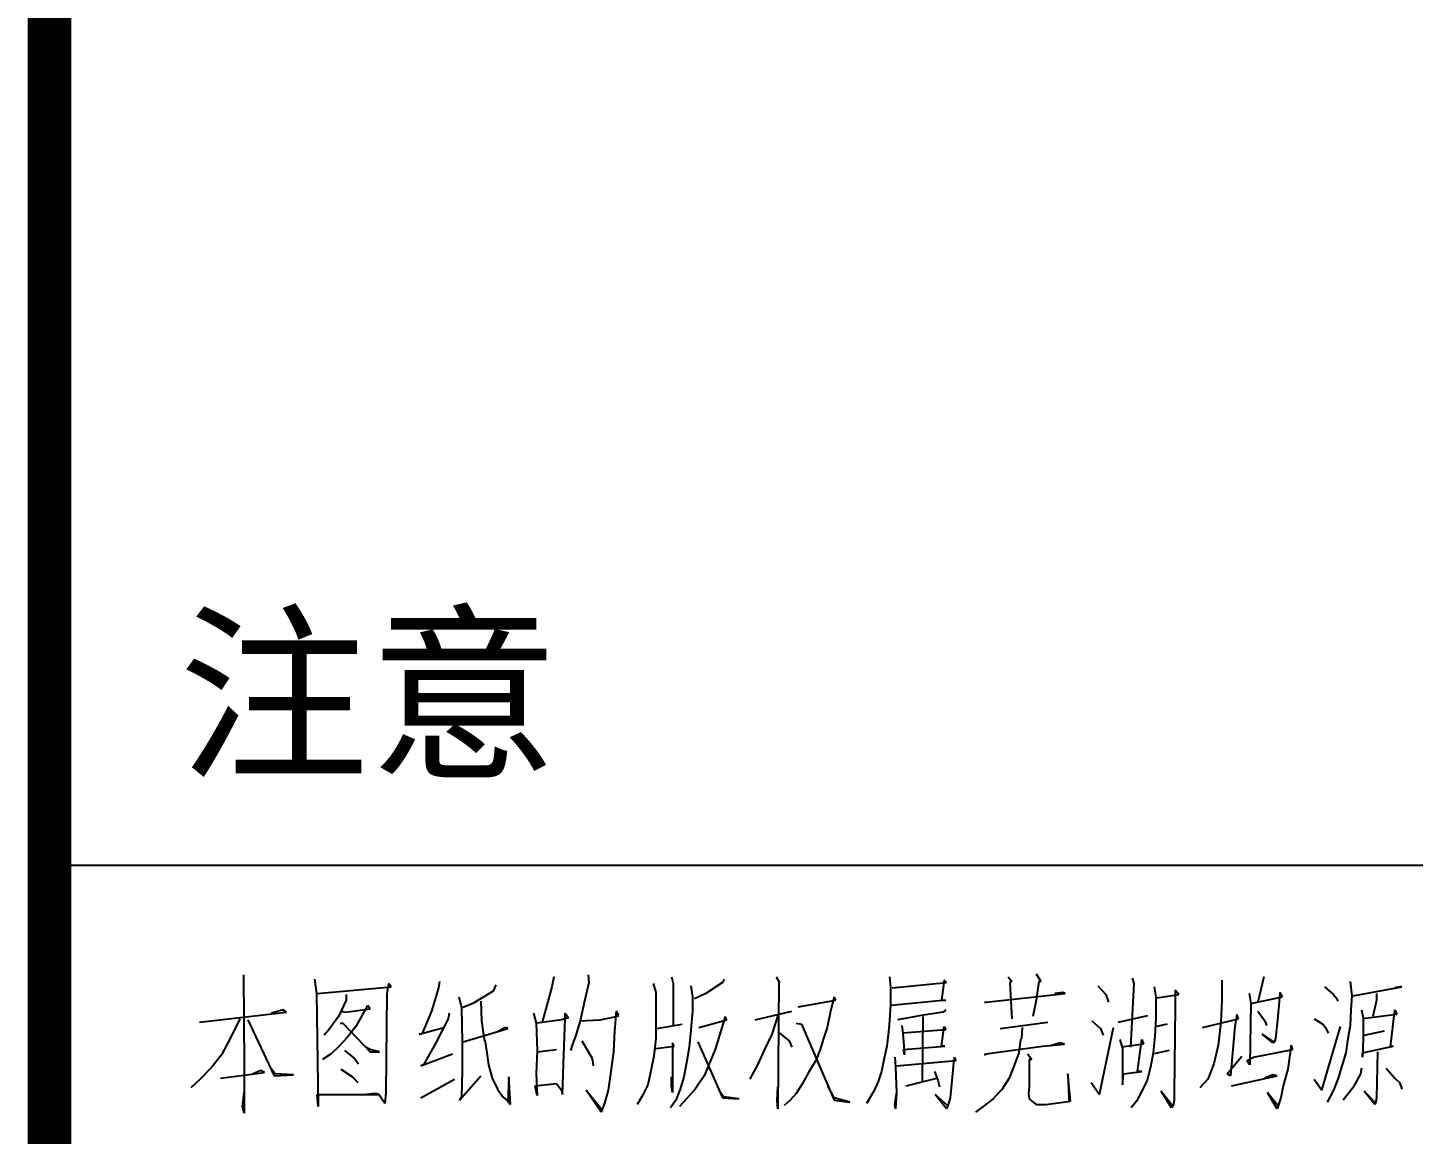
# Model space of a CAD drawing. Extents: x -307088 to 5640332, y -3541089 to -2181377.
# Drawn here: x 5555626 to 5558804, y -3040344 to -3037806 of the extents above; entities that cross this region are included whole.
import ezdxf

# ---------------------------------------------------------------- set-up
doc = ezdxf.new("R2010")
doc.units = 0
doc.header["$LTSCALE"] = 100
doc.header["$MEASUREMENT"] = 0
doc.layers.add('PUB_TITLE', color=4, linetype='CONTINUOUS')
doc.layers.add('WINDOW_TEXT', color=7, linetype='CONTINUOUS')
doc.styles.add('图签2', font='simhei.ttf', dxfattribs={"height": 1000})

# ---------------------------------------------------------------- blocks, each defined once
blk = doc.blocks.new('A$C14C63DED')
at = {"layer": 'PUB_TITLE'}
for p, q in [((50, 22386.9), (7050, 22386.9)), ((494.6, 22135.5), (496.6, 21928.9)), ((657.9, 22125.4), (661.9, 22092.7)), ((827.2, 22115.4), (823.2, 22092.7)), ((833.2, 22107.8), (827.2, 22115.4)), ((944.1, 22120.4), (942.1, 22105.3)), ((1206.2, 22130.5), (1202.1, 22107.8)), ((1286.8, 22117.9), (1276.7, 22075)), ((1284.8, 22135.5), (1286.8, 22117.9)), ((1433.9, 22115.4), (1440, 22095.2)), ((1476.3, 22130.5), (1480.3, 22115.4)), ((1480.3, 22115.4), (1480.3, 22019.6)), ((1593.2, 22117.9), (1554.9, 22092.7)), ((1597.2, 22125.4), (1593.2, 22117.9)), ((1716.1, 22130.5), (1724.2, 22117.9)), ((1722.2, 22120.4), (1720.2, 21828.1)), ((1724.2, 22117.9), (1722.2, 22120.4)), ((1976.2, 22130.5), (1978.2, 22107.8)), ((1982.2, 22105.3), (2107.2, 22117.9)), ((2101.2, 22122.9), (2095.1, 22077.6)), ((2107.2, 22117.9), (2101.2, 22122.9)), ((2248.3, 22130.5), (2256.4, 22120.4)), ((2256.4, 22120.4), (2252.3, 22117.9)), ((2252.3, 22117.9), (2256.4, 22034.7)), ((2312.8, 22138), (2322.9, 22120.4)), ((2318.9, 22120.4), (2312.8, 22077.6)), ((2322.9, 22120.4), (2318.9, 22120.4)), ((2536.6, 22115.4), (2528.5, 21969.2)), ((2532.5, 22128), (2536.6, 22115.4)), ((2738.1, 22122.9), (2738.1, 22077.6)), ((2834.9, 22130.5), (2820.8, 22072.5)), ((3032.4, 22120.4), (3036.5, 22087.6)), ((661.9, 22092.7), (665.9, 21833.1)), ((663.9, 22092.7), (833.2, 22107.8)), ((730.4, 22090.2), (730.4, 22077.6)), ((823.2, 22092.7), (821.2, 21865.9)), ((942.1, 22105.3), (926, 22052.4)), ((988.5, 22085.1), (994.5, 22059.9)), ((1067.1, 22097.7), (1020.7, 22070)), ((1073.1, 22112.8), (1067.1, 22097.7)), ((1202.1, 22107.8), (1188, 22057.4)), ((1440, 22095.2), (1440, 22034.7)), ((1520.6, 22110.3), (1524.6, 22085.1)), ((1524.6, 22085.1), (1524.6, 22052.4)), ((1554.9, 22092.7), (1528.7, 22080.1)), ((1849.2, 22085.1), (1841.1, 22052.4)), ((1853.2, 22077.6), (1849.2, 22085.1)), ((1978.2, 22107.8), (1978.2, 22067.5)), ((2197.9, 22072.5), (2379.3, 22092.7)), ((2373.3, 22095.2), (2355.1, 22092.7)), ((2379.3, 22092.7), (2373.3, 22095.2)), ((2453.9, 22110.3), (2472.1, 22090.2)), ((2472.1, 22090.2), (2478.1, 22072.5)), ((2582.9, 22107.8), (2586.9, 22085.1)), ((2586.9, 22085.1), (2586.9, 22034.7)), ((2589, 22082.6), (2639.4, 22090.2)), ((2631.3, 22100.2), (2631.3, 22062.4)), ((2639.4, 22090.2), (2631.3, 22100.2)), ((2800.6, 22092.7), (2804.6, 22070)), ((2804.6, 22070), (2877.2, 22085.1)), ((2871.2, 22095.2), (2869.2, 22065)), ((2877.2, 22085.1), (2871.2, 22095.2)), ((2974, 22107.8), (2994.1, 22090.2)), ((2994.1, 22090.2), (3000.2, 22082.6)), ((3000.2, 22082.6), (3004.2, 22075)), ((3036.5, 22087.6), (3034.4, 22054.9)), ((3038.5, 22087.6), (3151.4, 22107.8)), ((3092.9, 22092.7), (3092.9, 22077.6)), ((3145.3, 22107.8), (3135.2, 22105.3)), ((3151.4, 22107.8), (3145.3, 22107.8)), ((585.3, 22054.9), (559.1, 22047.3)), ((593.4, 22049.8), (585.3, 22054.9)), ((730.4, 22077.6), (712.3, 22039.8)), ((720.4, 22052.4), (728.4, 22049.8)), ((728.4, 22049.8), (784.9, 22057.4)), ((778.8, 22065), (752.6, 22017.1)), ((784.9, 22057.4), (778.8, 22065)), ((926, 22052.4), (903.8, 21999.4)), ((994.5, 22059.9), (996.5, 21981.8)), ((1020.7, 22070), (996.5, 22059.9)), ((1038.9, 22075), (1040.9, 22029.7)), ((1188, 22057.4), (1180, 22027.2)), ((1276.7, 22075), (1266.6, 22029.7)), ((1349.3, 22052.4), (1345.2, 22007)), ((1355.3, 22042.3), (1349.3, 22052.4)), ((1524.6, 22052.4), (1520.6, 22009.5)), ((1667.8, 22032.2), (1752.4, 22052.4)), ((1766.5, 22062.4), (1853.2, 22077.6)), ((1841.1, 22052.4), (1833.1, 22014.6)), ((1978.2, 22067.5), (1976.2, 22029.7)), ((2105.2, 22077.6), (1980.2, 22065)), ((2095.1, 22077.6), (2105.2, 22077.6)), ((2105.2, 22054.9), (2099.1, 22049.8)), ((2193.9, 22072.5), (2197.9, 22072.5)), ((2312.8, 22077.6), (2304.7, 22039.8)), ((2631.3, 22062.4), (2629.3, 21865.9)), ((2738.1, 22077.6), (2736.1, 22027.2)), ((2804.6, 22070), (2802.6, 21928.9)), ((2820.8, 22052.4), (2836.9, 22029.7)), ((2869.2, 22065), (2865.1, 22024.6)), ((3034.4, 22054.9), (3032.4, 22019.6)), ((3058.6, 22054.9), (3062.7, 22037.2)), ((3092.9, 22077.6), (3084.8, 22039.8)), ((3125.2, 21969.2), (3135.2, 22054.9)), ((3135.2, 22054.9), (3139.3, 22044.8)), ((393.8, 22027.2), (593.4, 22049.8)), ((486.5, 22034.7), (464.4, 21989.4)), ((504.7, 22032.2), (565.2, 21903.7)), ((712.3, 22039.8), (690.1, 22009.5)), ((716.3, 22024.6), (722.4, 22024.6)), ((722.4, 22024.6), (784.9, 21959.1)), ((964.3, 22034.7), (936.1, 21979.3)), ((966.3, 22047.3), (964.3, 22034.7)), ((1040.9, 22029.7), (1046.9, 21986.8)), ((1159.8, 22047.3), (1165.8, 22024.6)), ((1165.8, 22024.6), (1167.9, 21961.7)), ((1224.3, 22032.2), (1167.9, 22024.6)), ((1240.4, 22037.2), (1224.3, 22032.2)), ((1228.3, 21931.4), (1232.4, 22034.7)), ((1232.4, 22047.3), (1240.4, 22037.2)), ((1232.4, 22034.7), (1232.4, 22047.3)), ((1266.6, 22029.7), (1256.6, 21996.9)), ((1266.6, 22029.7), (1311, 22032.2)), ((1311, 22032.2), (1313, 22032.2)), ((1313, 22032.2), (1349.3, 22039.8)), ((1349.3, 22039.8), (1355.3, 22042.3)), ((1440, 22034.7), (1440, 21989.4)), ((1442, 22012), (1500.5, 22022.1)), ((1538.8, 22014.6), (1603.3, 22032.2)), ((1599.2, 22039.8), (1589.2, 22007)), ((1603.3, 22032.2), (1599.2, 22039.8)), ((1720.2, 22042.3), (1706.1, 21999.4)), ((1762.5, 22024.6), (1774.6, 22022.1)), ((1774.6, 22022.1), (1849.2, 21848.3)), ((1976.2, 22029.7), (1974.2, 22004.5)), ((2020.5, 22037.2), (1994.3, 22032.2)), ((2004.4, 22019.6), (2006.4, 22002)), ((2048.7, 22042.3), (2020.5, 22037.2)), ((2099.1, 22049.8), (2048.7, 22042.3)), ((2052.8, 22039.8), (2050.8, 21891.1)), ((2230.2, 22012), (2339, 22027.2)), ((2439.8, 22029.7), (2460, 22012)), ((2500.3, 22027.2), (2568.8, 22042.3)), ((2586.9, 22034.7), (2584.9, 21994.4)), ((2613.2, 22022.1), (2589, 22017.1)), ((2693.8, 22014.6), (2776.4, 22034.7)), ((2736.1, 22027.2), (2730.1, 21974.3)), ((2772.4, 22044.8), (2768.4, 22017.1)), ((2776.4, 22034.7), (2772.4, 22044.8)), ((2836.9, 22029.7), (2840.9, 22019.6)), ((2865.1, 22024.6), (2861.1, 21989.4)), ((2949.8, 22034.7), (2969.9, 22022.1)), ((2969.9, 22022.1), (2976, 22014.6)), ((3032.4, 22019.6), (3026.4, 21984.3)), ((3139.3, 22044.8), (3060.6, 22034.7)), ((3062.7, 22037.2), (3062.7, 21989.4)), ((464.4, 21989.4), (444.2, 21951.6)), ((690.1, 22009.5), (680.1, 21996.9)), ((732.5, 21991.9), (714.3, 21971.7)), ((752.6, 22017.1), (732.5, 21991.9)), ((897.8, 21999.4), (954.2, 22014.6)), ((903.8, 21999.4), (897.8, 21999.4)), ((998.5, 21981.8), (1101.3, 22012)), ((1095.3, 22014.6), (1077.2, 22004.5)), ((1101.3, 22012), (1095.3, 22014.6)), ((1256.6, 21996.9), (1248.5, 21974.3)), ((1345.2, 22007), (1343.2, 21959.1)), ((1440, 21989.4), (1436, 21949.1)), ((1520.6, 22009.5), (1516.6, 21969.2)), ((1589.2, 22007), (1577.1, 21966.7)), ((1706.1, 21999.4), (1689.9, 21964.2)), ((1720.2, 22004.5), (1746.4, 21984.3)), ((1825, 21989.4), (1816.9, 21964.2)), ((1833.1, 22014.6), (1825, 21989.4)), ((1974.2, 22004.5), (1970.1, 21971.7)), ((2105.2, 22009.5), (2006.4, 22002)), ((2006.4, 22002), (2010.4, 21951.6)), ((2095.1, 21971.7), (2101.2, 22017.1)), ((2101.2, 22017.1), (2105.2, 22009.5)), ((2278.5, 21989.4), (2276.5, 21986.8)), ((2280.6, 22014.6), (2278.5, 21989.4)), ((2457.9, 21860.9), (2490.2, 22014.6)), ((2460, 22012), (2466, 21996.9)), ((2584.9, 21994.4), (2580.9, 21956.6)), ((2768.4, 22017.1), (2758.3, 21903.7)), ((2830.9, 21999.4), (2857.1, 21981.8)), ((2855, 21979.3), (2830.9, 21999.4)), ((2861.1, 21989.4), (2859.1, 21981.8)), ((2967.9, 21870.9), (3010.3, 22017.1)), ((2976, 22014.6), (2982, 22002)), ((3062.7, 21989.4), (3060.6, 21946.5)), ((3064.7, 21996.9), (3111, 22007)), ((714.3, 21971.7), (696.2, 21954.1)), ((726.4, 21961.7), (748.6, 21944)), ((784.9, 21964.2), (774.8, 21969.2)), ((807, 21959.1), (784.9, 21964.2)), ((784.9, 21959.1), (807, 21959.1)), ((936.1, 21979.3), (907.8, 21928.9)), ((996.5, 21981.8), (996.5, 21916.3)), ((1046.9, 21986.8), (1048.9, 21981.8)), ((1048.9, 21981.8), (1053, 21956.6)), ((1053, 21956.6), (1057, 21928.9)), ((1167.9, 21961.7), (1165.8, 21908.7)), ((1167.9, 21959.1), (1212.2, 21964.2)), ((1248.5, 21974.3), (1244.5, 21961.7)), ((1270.7, 21984.3), (1292.8, 21946.5)), ((1343.2, 21959.1), (1337.2, 21913.8)), ((1440, 21966.7), (1482.3, 21971.7)), ((1478.3, 21979.3), (1478.3, 21865.9)), ((1482.3, 21971.7), (1478.3, 21979.3)), ((1516.6, 21969.2), (1510.5, 21933.9)), ((1536.7, 21981.8), (1593.2, 21853.3)), ((1577.1, 21966.7), (1565, 21936.5)), ((1689.9, 21964.2), (1673.8, 21928.9)), ((1746.4, 21984.3), (1752.4, 21969.2)), ((1816.9, 21964.2), (1806.9, 21939)), ((1970.1, 21971.7), (1964.1, 21944)), ((2008.4, 21964.2), (2103.2, 21971.7)), ((2010.4, 21951.6), (2008.4, 21964.2)), ((2103.2, 21971.7), (2095.1, 21971.7)), ((2197.9, 21954.1), (2326.9, 21971.7)), ((2272.5, 21956.6), (2260.4, 21923.9)), ((2276.5, 21986.8), (2272.5, 21956.6)), ((2326.9, 21971.7), (2377.3, 21976.8)), ((2367.2, 21979.3), (2343, 21971.7)), ((2377.3, 21976.8), (2367.2, 21979.3)), ((2504.3, 21986.8), (2510.3, 21966.7)), ((2558.7, 21976.8), (2508.3, 21969.2)), ((2510.3, 21966.7), (2510.3, 21883.5)), ((2544.6, 21913.8), (2554.7, 21986.8)), ((2554.7, 21986.8), (2558.7, 21976.8)), ((2580.9, 21956.6), (2574.9, 21923.9)), ((2617.2, 21961.7), (2582.9, 21954.1)), ((2730.1, 21974.3), (2720, 21931.4)), ((2810.7, 21946.5), (2901.4, 21964.2)), ((2859.1, 21981.8), (2855, 21979.3)), ((2897.4, 21974.3), (2889.3, 21918.8)), ((2901.4, 21964.2), (2897.4, 21974.3)), ((3022.3, 21956.6), (3014.3, 21928.9)), ((3026.4, 21984.3), (3022.3, 21956.6)), ((3060.6, 21956.6), (3131.2, 21971.7)), ((3060.6, 21946.5), (3060.6, 21956.6)), ((3094.9, 21959.1), (3092.9, 21853.3)), ((3131.2, 21971.7), (3125.2, 21969.2)), ((422, 21923.9), (395.8, 21896.1)), ((444.2, 21951.6), (422, 21923.9)), ((496.6, 21928.9), (496.6, 21818)), ((567.2, 21908.7), (555.1, 21923.9)), ((696.2, 21954.1), (676, 21941.5)), ((748.6, 21944), (758.7, 21931.4)), ((901.8, 21926.4), (974.3, 21954.1)), ((907.8, 21928.9), (901.8, 21926.4)), ((1057, 21928.9), (1065.1, 21898.7)), ((1226.3, 21860.9), (1228.3, 21931.4)), ((1292.8, 21946.5), (1294.9, 21939)), ((1294.9, 21939), (1296.9, 21926.4)), ((1436, 21949.1), (1429.9, 21918.8)), ((1510.5, 21933.9), (1504.5, 21901.2)), ((1565, 21936.5), (1550.9, 21903.7)), ((1673.8, 21928.9), (1659.7, 21903.7)), ((1806.9, 21939), (1790.7, 21911.3)), ((1964.1, 21944), (1958, 21913.8)), ((1988.3, 21946.5), (1990.3, 21923.9)), ((1990.3, 21923.9), (1992.3, 21865.9)), ((1992.3, 21926.4), (2129.4, 21939)), ((2123.3, 21933.9), (2117.3, 21876)), ((2125.3, 21946.5), (2123.3, 21933.9)), ((2129.4, 21939), (2125.3, 21946.5)), ((2193.9, 21951.6), (2197.9, 21954.1)), ((2260.4, 21923.9), (2250.3, 21898.7)), ((2292.6, 21954.1), (2302.7, 21941.5)), ((2296.7, 21941.5), (2296.7, 21883.5)), ((2302.7, 21941.5), (2296.7, 21941.5)), ((2574.9, 21923.9), (2566.8, 21893.6)), ((2720, 21931.4), (2705.9, 21896.1)), ((2750.2, 21908.7), (2784.5, 21949.1)), ((2796.6, 21939), (2810.7, 21946.5)), ((2802.6, 21928.9), (2796.6, 21939)), ((3014.3, 21928.9), (3004.2, 21896.1)), ((395.8, 21896.1), (373.7, 21876)), ((442.2, 21898.7), (543, 21911.3)), ((534.9, 21916.3), (516.8, 21908.7)), ((543, 21911.3), (534.9, 21916.3)), ((565.2, 21903.7), (609.5, 21906.2)), ((609.5, 21906.2), (567.2, 21908.7)), ((718.3, 21918.8), (744.6, 21901.2)), ((744.6, 21901.2), (756.6, 21888.6)), ((901.8, 21853.3), (978.4, 21896.1)), ((990.5, 21848.3), (1038.9, 21903.7)), ((996.5, 21916.3), (994.5, 21855.8)), ((1065.1, 21898.7), (1077.2, 21873.5)), ((1103.4, 21901.2), (1101.3, 21843.2)), ((1107.4, 21838.2), (1103.4, 21901.2)), ((1165.8, 21908.7), (1167.9, 21858.3)), ((1337.2, 21913.8), (1331.1, 21870.9)), ((1429.9, 21918.8), (1421.8, 21883.5)), ((1476.3, 21881), (1476.3, 21901.2)), ((1504.5, 21901.2), (1496.4, 21873.5)), ((1550.9, 21903.7), (1530.7, 21873.5)), ((1659.7, 21903.7), (1655.7, 21896.1)), ((1790.7, 21911.3), (1776.6, 21886.1)), ((1958, 21913.8), (1950, 21891.1)), ((2014.5, 21881), (2085, 21898.7)), ((2079, 21913.8), (2087, 21893.6)), ((2087, 21893.6), (2091.1, 21878.5)), ((2250.3, 21898.7), (2234.2, 21873.5)), ((2385.4, 21908.7), (2387.4, 21853.3)), ((2391.4, 21845.7), (2385.4, 21908.7)), ((2510.3, 21883.5), (2512.4, 21908.7)), ((2512.4, 21908.7), (2554.7, 21913.8)), ((2554.7, 21913.8), (2544.6, 21913.8)), ((2566.8, 21893.6), (2554.7, 21868.4)), ((2705.9, 21896.1), (2687.7, 21876)), ((2758.3, 21903.7), (2750.2, 21908.7)), ((2760.3, 21881), (2865.1, 21903.7)), ((2855, 21906.2), (2836.9, 21898.7)), ((2865.1, 21903.7), (2855, 21906.2)), ((2889.3, 21918.8), (2879.2, 21881)), ((2949.8, 21896.1), (2967.9, 21870.9)), ((3004.2, 21896.1), (2994.1, 21870.9)), ((3056.6, 21908.7), (3038.5, 21876)), ((3058.6, 21921.3), (3056.6, 21908.7)), ((3115.1, 21921.3), (3135.2, 21898.7)), ((3135.2, 21898.7), (3145.3, 21888.6)), ((492.6, 21833.1), (496.6, 21865.9)), ((663.9, 21860.9), (807, 21860.9)), ((665.9, 21833.1), (663.9, 21860.9)), ((797, 21863.4), (776.8, 21860.9)), ((807, 21860.9), (797, 21863.4)), ((819.1, 21840.7), (805, 21860.9)), ((821.2, 21865.9), (819.1, 21840.7)), ((1077.2, 21873.5), (1089.2, 21855.8)), ((1163.8, 21881), (1212.2, 21886.1)), ((1167.9, 21858.3), (1163.8, 21881)), ((1212.2, 21886.1), (1224.3, 21870.9)), ((1224.3, 21870.9), (1226.3, 21860.9)), ((1280.7, 21870.9), (1317, 21825.6)), ((1315, 21820.6), (1280.7, 21870.9)), ((1331.1, 21870.9), (1323.1, 21843.2)), ((1421.8, 21883.5), (1409.8, 21858.3)), ((1478.3, 21865.9), (1476.3, 21881)), ((1496.4, 21873.5), (1486.3, 21848.3)), ((1530.7, 21873.5), (1510.5, 21850.8)), ((1595.2, 21855.8), (1585.1, 21870.9)), ((1718.2, 21848.3), (1720.2, 21878.5)), ((1762.5, 21863.4), (1748.4, 21848.3)), ((1776.6, 21886.1), (1762.5, 21863.4)), ((1849.2, 21853.3), (1835.1, 21881)), ((1939.9, 21868.4), (1923.8, 21840.7)), ((1950, 21891.1), (1939.9, 21868.4)), ((1988.3, 21838.2), (1992.3, 21863.4)), ((1992.3, 21865.9), (1990.3, 21828.1)), ((2081, 21860.9), (2109.2, 21835.7)), ((2107.2, 21828.1), (2081, 21860.9)), ((2117.3, 21876), (2115.3, 21853.3)), ((2230.2, 21868.4), (2214, 21850.8)), ((2234.2, 21873.5), (2230.2, 21868.4)), ((2296.7, 21878.5), (2294.7, 21863.4)), ((2294.7, 21863.4), (2296.7, 21850.8)), ((2296.7, 21883.5), (2296.7, 21878.5)), ((2437.8, 21888.6), (2439.8, 21886.1)), ((2439.8, 21886.1), (2457.9, 21860.9)), ((2554.7, 21868.4), (2542.6, 21845.7)), ((2599, 21868.4), (2625.2, 21835.7)), ((2623.2, 21830.6), (2599, 21868.4)), ((2629.3, 21865.9), (2629.3, 21848.3)), ((2842.9, 21865.9), (2867.1, 21835.7)), ((2865.1, 21828.1), (2842.9, 21865.9)), ((2879.2, 21881), (2873.2, 21853.3)), ((2994.1, 21870.9), (2980, 21843.2)), ((3038.5, 21876), (3016.3, 21848.3)), ((3064.7, 21868.4), (3088.9, 21843.2)), ((3088.9, 21838.2), (3064.7, 21868.4)), ((3145.3, 21888.6), (3149.3, 21878.5)), ((3149.3, 21878.5), (3151.4, 21873.5)), ((496.6, 21818), (492.6, 21833.1)), ((994.5, 21855.8), (990.5, 21848.3)), ((1089.2, 21855.8), (1101.3, 21845.7)), ((1101.3, 21845.7), (1107.4, 21838.2)), ((1323.1, 21843.2), (1315, 21820.6)), ((1409.8, 21858.3), (1397.7, 21838.2)), ((1486.3, 21848.3), (1474.3, 21830.6)), ((1510.5, 21850.8), (1494.4, 21833.1)), ((1593.2, 21853.3), (1631.5, 21850.8)), ((1631.5, 21850.8), (1595.2, 21855.8)), ((1720.2, 21828.1), (1718.2, 21848.3)), ((1748.4, 21848.3), (1734.3, 21835.7)), ((1885.5, 21843.2), (1849.2, 21853.3)), ((1849.2, 21848.3), (1885.5, 21843.2)), ((1990.3, 21828.1), (1988.3, 21838.2)), ((2111.2, 21840.7), (2107.2, 21828.1)), ((2115.3, 21853.3), (2111.2, 21840.7)), ((2193.9, 21835.7), (2173.7, 21820.6)), ((2214, 21850.8), (2193.9, 21835.7)), ((2296.7, 21850.8), (2302.7, 21845.7)), ((2302.7, 21845.7), (2312.8, 21838.2)), ((2312.8, 21838.2), (2335, 21838.2)), ((2335, 21838.2), (2391.4, 21845.7)), ((2387.4, 21853.3), (2387.4, 21845.7)), ((2542.6, 21845.7), (2530.5, 21830.6)), ((2627.3, 21838.2), (2623.2, 21830.6)), ((2629.3, 21848.3), (2627.3, 21838.2)), ((2873.2, 21853.3), (2865.1, 21828.1)), ((3090.9, 21840.7), (3088.9, 21838.2)), ((3092.9, 21853.3), (3090.9, 21840.7))]:
    blk.add_line(p, q, dxfattribs=at)
at = {"layer": 'PUB_TITLE', "const_width": 100}
blk.add_lwpolyline([(50, 57425), (50, 25)], dxfattribs=at)
at = {"layer": 'PUB_TITLE', "const_width": 50}
blk.add_lwpolyline([(7050, 19625), (7050, 47242.6), (50, 47242.6), (50, 19625)], close=True, dxfattribs=at)
at = {"layer": 'PUB_TITLE', "style": '图签2', "width": 1}
blk.add_text('注意', height=320, dxfattribs=at).set_placement((345.3, 22619.3))

msp = doc.modelspace()

# ---------------------------------------------------------------- block references
at = {"layer": 'WINDOW_TEXT'}
msp.add_blockref('A$C14C63DED', (5555626.3, -3062114.1), dxfattribs=at)

doc.saveas('drawing.dxf')
